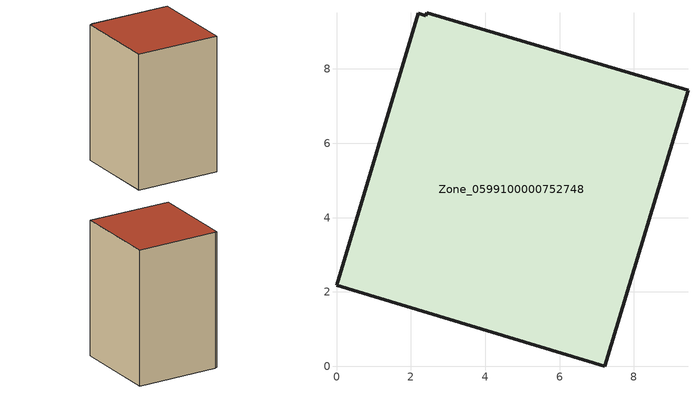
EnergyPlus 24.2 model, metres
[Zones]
Zone_0599100000752748
 floor ground (C_G): 2.4,9.44 2.43,9.52 9.46,7.43 7.22,0 0,2.19 2.2,9.5 z3.64
 wall outside (C_F): 0,2.19 7.22,0 9.46,7.43 2.43,9.52 2.4,9.44 2.2,9.5 0,2.19 z3.64:15.71
 roof outside (C_R): 2.4,9.44 2.2,9.5 0,2.19 7.22,0 9.46,7.43 2.43,9.52 z15.71
[BUILDING]
Pand.0599100000752748: North Axis=0; Terrain=City; Loads Convergence Tolerance Value=0.04; Temperature Convergence Tolerance Value=0.4; Solar Distribution=FullExterior; Maximum Number of Warmup Days=25; Minimum Number of Warmup Days=1
[Site:Location]
Rotterdam.The.Hague.AP_ZH_NLD Design_Conditions: Latitude=51.96; Longitude=4.45; Time Zone=1; Elevation=-4.5
[SITE:GROUNDTEMPERATURE:BUILDINGSURFACE]
18, 18, 18, 18, 18, 18, 18, 18, 18, 18, 18, 18
[MATERIAL] Thermal Absorptance=0.9; Solar Absorptance=0.7; Visible Absorptance=0.7
Name | Roughness | Thickness | Conductivity | Density | Specific Heat
G.TI.2006-2014 | MediumSmooth | 0.15 | 0.06 | 540 | 1210
F.TI.2006-2014 | Rough | 0.3 | 0.12 | 1920 | 840
R.TI.2006-2014 | MediumRough | 0.2 | 0.08 | 1500 | 1000
[CONSTRUCTION]
C_G: G.TI.2006-2014
C_F: F.TI.2006-2014
C_R: R.TI.2006-2014
[ZONE]
Zone_0599100000752748: Type=1; Multiplier=1; Ceiling Height=Autocalculate; Volume=Autocalculate; Floor Area=autocalculate; Part of Total Floor Area=Yes
[ZONEINFILTRATION:DESIGNFLOWRATE]
Infil_Zone_0599100000752748: Zone or ZoneList or Space or SpaceList=Zone_0599100000752748; Schedule=AlwaysOn; Design Flow Rate Calculation Method=Flow/Area; Flow Rate per Floor Area=0.0015; Constant Term Coefficient=1; Temperature Term Coefficient=0; Velocity Term Coefficient=0; Velocity Squared Term Coefficient=0
[HVACTEMPLATE:ZONE:IDEALLOADSAIRSYSTEM]
Zone_0599100000752748: Maximum Heating Supply Air Temperature=50; Minimum Cooling Supply Air Temperature=13; Maximum Heating Supply Air Humidity Ratio=0.0156; Minimum Cooling Supply Air Humidity Ratio=0.0077; Heating Limit=NoLimit; Cooling Limit=NoLimit; Dehumidification Control Type=ConstantSensibleHeatRatio; Cooling Sensible Heat Ratio=0.7; Dehumidification Setpoint=60; Humidification Control Type=None; Humidification Setpoint=30; Outdoor Air Method=None; Outdoor Air Flow Rate per Person=0.00944; Outdoor Air Flow Rate per Zone Floor Area=0; Outdoor Air Flow Rate per Zone=0; Demand Controlled Ventilation Type=None; Outdoor Air Economizer Type=NoEconomizer; Heat Recovery Type=None; Sensible Heat Recovery Effectiveness=0.7; Latent Heat Recovery Effectiveness=0.65
[ZONECONTROL:THERMOSTAT]
ThermostatControl_Zone_0599100000752748: Zone or ZoneList=Zone_0599100000752748; Control Type Schedule=DualSetpointControlType; Control 1=Thermostat_Zone_0599100000752748; Temperature Difference Between Cutout And Setpoint=0
[THERMOSTATSETPOINT:DUALSETPOINT]
Thermostat_Zone_0599100000752748: Heating Setpoint Temperature Schedule=HeatingSetpoint_Zone_0599100000752748; Cooling Setpoint Temperature Schedule=CoolingSetpoint_Zone_0599100000752748
[SCHEDULE:COMPACT]
HeatingSetpoint_Zone_0599100000752748: Through: 12/31, For: AllDays, Until: 24:00, 21
CoolingSetpoint_Zone_0599100000752748: Through: 12/31, For: AllDays, Until: 24:00, 24
DualSetpointControlType: Through: 12/31, For: AllDays, Until: 24:00, 4
AlwaysOn: Through: 12/31, For: AllDays, Until: 24:00, 1
